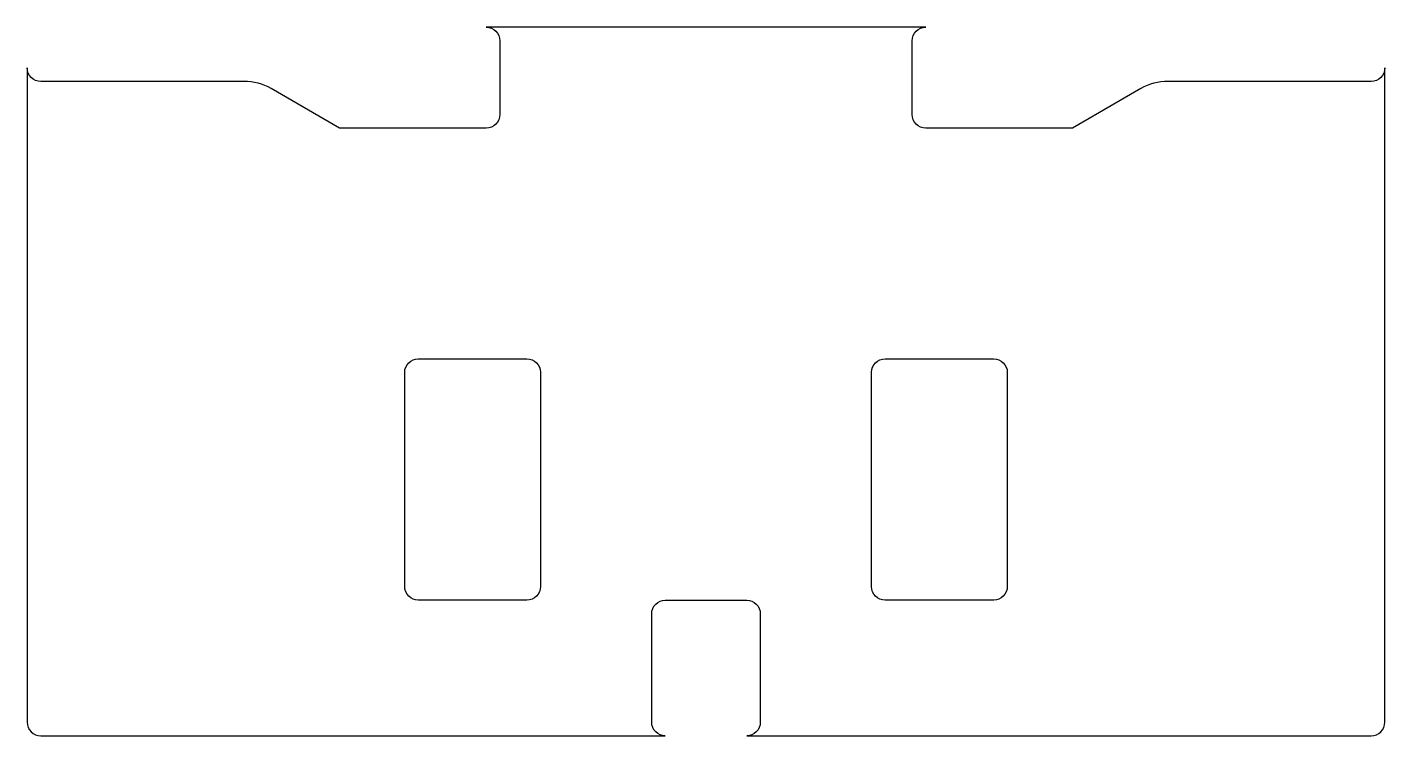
# Model space of a CAD drawing. Header units: millimetres. Extents: x -25 to 25, y 25.9 to 52.
import ezdxf

# ---------------------------------------------------------------- set-up
doc = ezdxf.new("R2010")
doc.units = ezdxf.units.MM

msp = doc.modelspace()

# ---------------------------------------------------------------- linework, layer by layer
for points in [[(-25.011, 26.357, 0.414214), (-24.511, 25.857), (-1.5, 25.857, -0.414214), (-2, 26.357), (-2, 30.357, -0.414214), (-1.5, 30.857), (1.5, 30.857, -0.414214), (2, 30.357), (2, 26.357, -0.414214), (1.5, 25.857), (24.511, 25.857, 0.414214), (25.011, 26.357), (25.011, 50.48, -0.414214), (24.511, 49.98), (17.02, 49.98, 0.131652), (16.02, 49.712), (13.5, 48.257), (8.1, 48.257, -0.414214), (7.6, 48.757), (7.6, 51.48, -0.414214), (8.1, 51.98), (-8.1, 51.98, -0.414214), (-7.6, 51.48), (-7.6, 48.757, -0.414214), (-8.1, 48.257), (-13.5, 48.257), (-16.02, 49.712, 0.131652), (-17.02, 49.98), (-24.511, 49.98, -0.414214), (-25.011, 50.48)], [(-6.6, 39.757, -0.414214), (-6.1, 39.257), (-6.1, 31.357, -0.414214), (-6.6, 30.857), (-10.6, 30.857, -0.414214), (-11.1, 31.357), (-11.1, 39.257, -0.414214), (-10.6, 39.757)], [(10.6, 39.757, -0.414214), (11.1, 39.257), (11.1, 31.357, -0.414214), (10.6, 30.857), (6.6, 30.857, -0.414214), (6.1, 31.357), (6.1, 39.257, -0.414214), (6.6, 39.757)]]:
    msp.add_lwpolyline(points, format="xyb", close=True)

doc.saveas('drawing.dxf')
